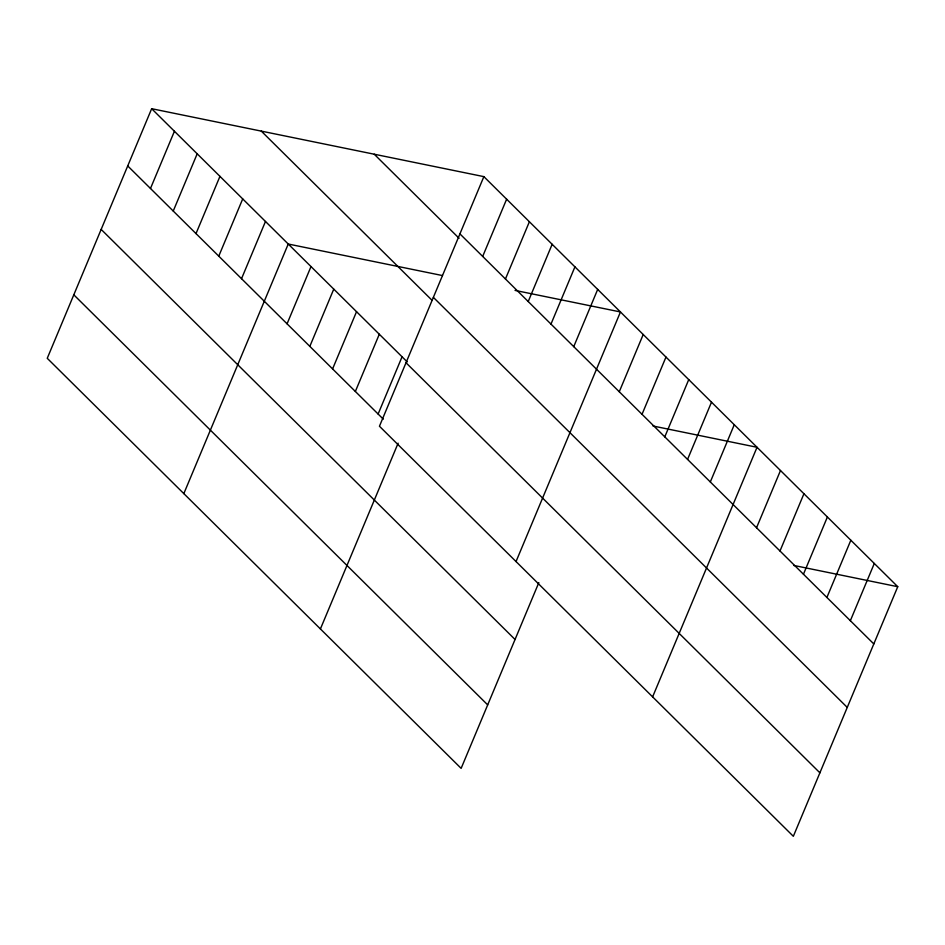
<?xml version="1.0" encoding="UTF-8"?>
<svg xmlns="http://www.w3.org/2000/svg" width="945" height="945" viewBox="0 0 945 945"><rect width="100%" height="100%" fill="white"/><g stroke="black" fill="none" stroke-linecap="round" stroke-linejoin="round"><path stroke-width="1.42" d="M483.864 176.632L379.453 426.23L793.339 836.301L897.75 586.703L483.864 176.632L151.661 108.699L47.25 358.297L461.136 768.368L538.839 582.616M150.479 188.492L174.423 131.261M173.242 211.042L197.186 153.811M196.005 233.592L219.949 176.361M218.767 256.154L242.711 198.911M241.53 278.704L265.474 221.473M183.826 493.621L288.237 244.023L442.496 275.562M287.067 323.816L310.999 266.573M309.83 346.366L333.762 289.135M332.593 368.916L356.537 311.685M355.355 391.466L379.299 334.235M378.118 414.028L402.062 356.797M320.414 628.945L398.117 443.193M482.682 256.426L506.626 199.194M505.457 278.976L529.389 221.744M528.22 301.526L552.152 244.294M550.982 324.088L574.926 266.856M573.745 346.638L597.689 289.406M516.041 561.554L620.452 311.956L515.037 290.398M619.27 391.75L643.214 334.506M642.033 414.3L665.977 357.068M664.796 436.85L688.74 379.618M687.558 459.412L711.502 402.168M710.321 481.962L734.265 424.73M652.617 696.878L757.028 447.28L653.019 426.006M756.543 527.747L780.487 470.515M779.991 550.994L803.935 493.751M803.451 574.229L827.395 516.986M826.899 597.464L850.843 540.233M850.358 620.7L874.302 563.468M793.741 565.429L897.75 586.703M459.92 233.876L873.806 643.935M374.232 154.212L459.081 238.282M433.365 297.356L847.252 707.415M261.292 131.119L432.019 300.274M151.661 108.699L407.236 361.911M406.007 362.75L819.894 772.821M127.717 165.93L383.292 419.155M101.162 229.411L515.049 639.481M73.804 294.816L487.691 704.887"/></g></svg>
